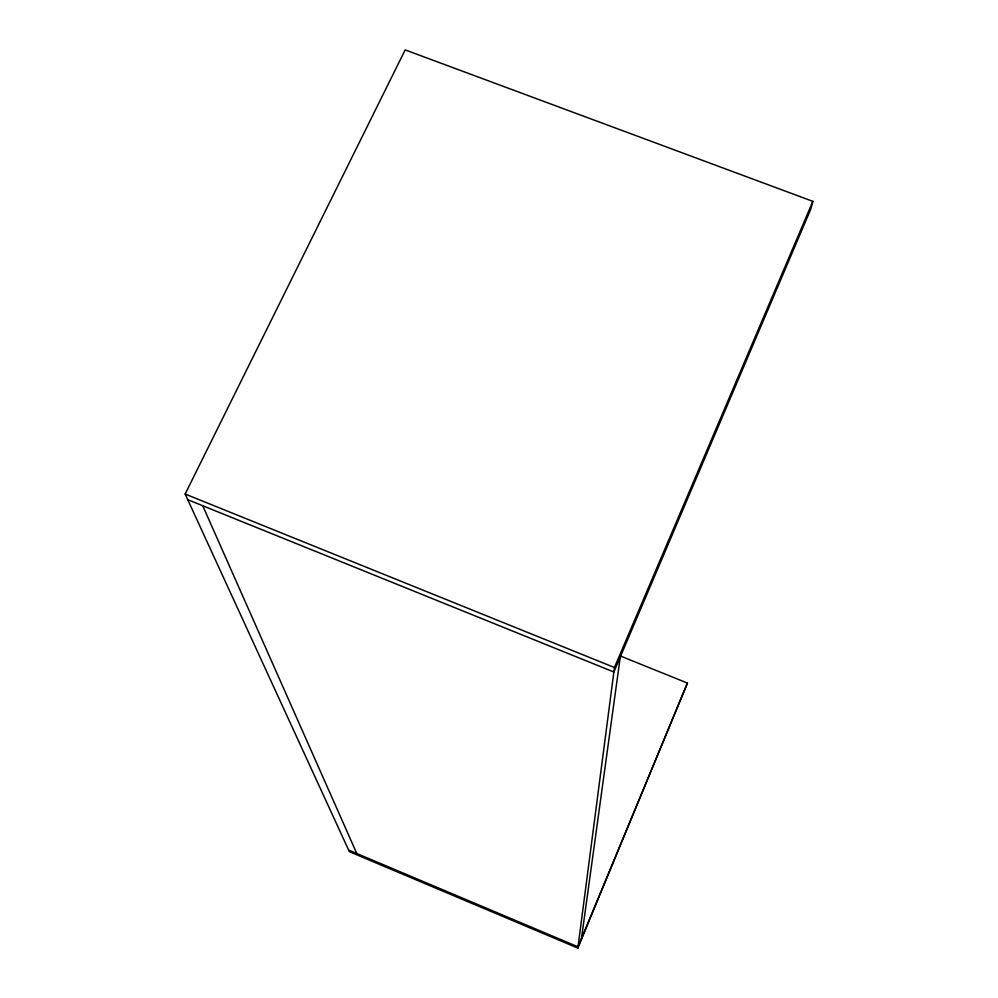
<?xml version="1.0" encoding="UTF-8"?>
<svg xmlns="http://www.w3.org/2000/svg" width="998" height="998" viewBox="0 0 998 998"><rect width="100%" height="100%" fill="white"/><g stroke="black" fill="none" stroke-linecap="round" stroke-linejoin="round"><path stroke-width="1.5" d="M577.854 948.1L614.444 667.512L812.846 201.347L405.176 49.9L185.154 494.035L349.362 851.681L577.854 948.1L687.435 683.069L619.795 655.786M581.472 938.482L620.282 656.909M812.846 201.347L810.887 208.869L613.857 672.003L187.749 499.686M687.435 683.069L578.017 946.84L348.614 850.059M185.154 494.035L614.444 667.512M202.719 505.736L356.773 853.49"/></g></svg>
